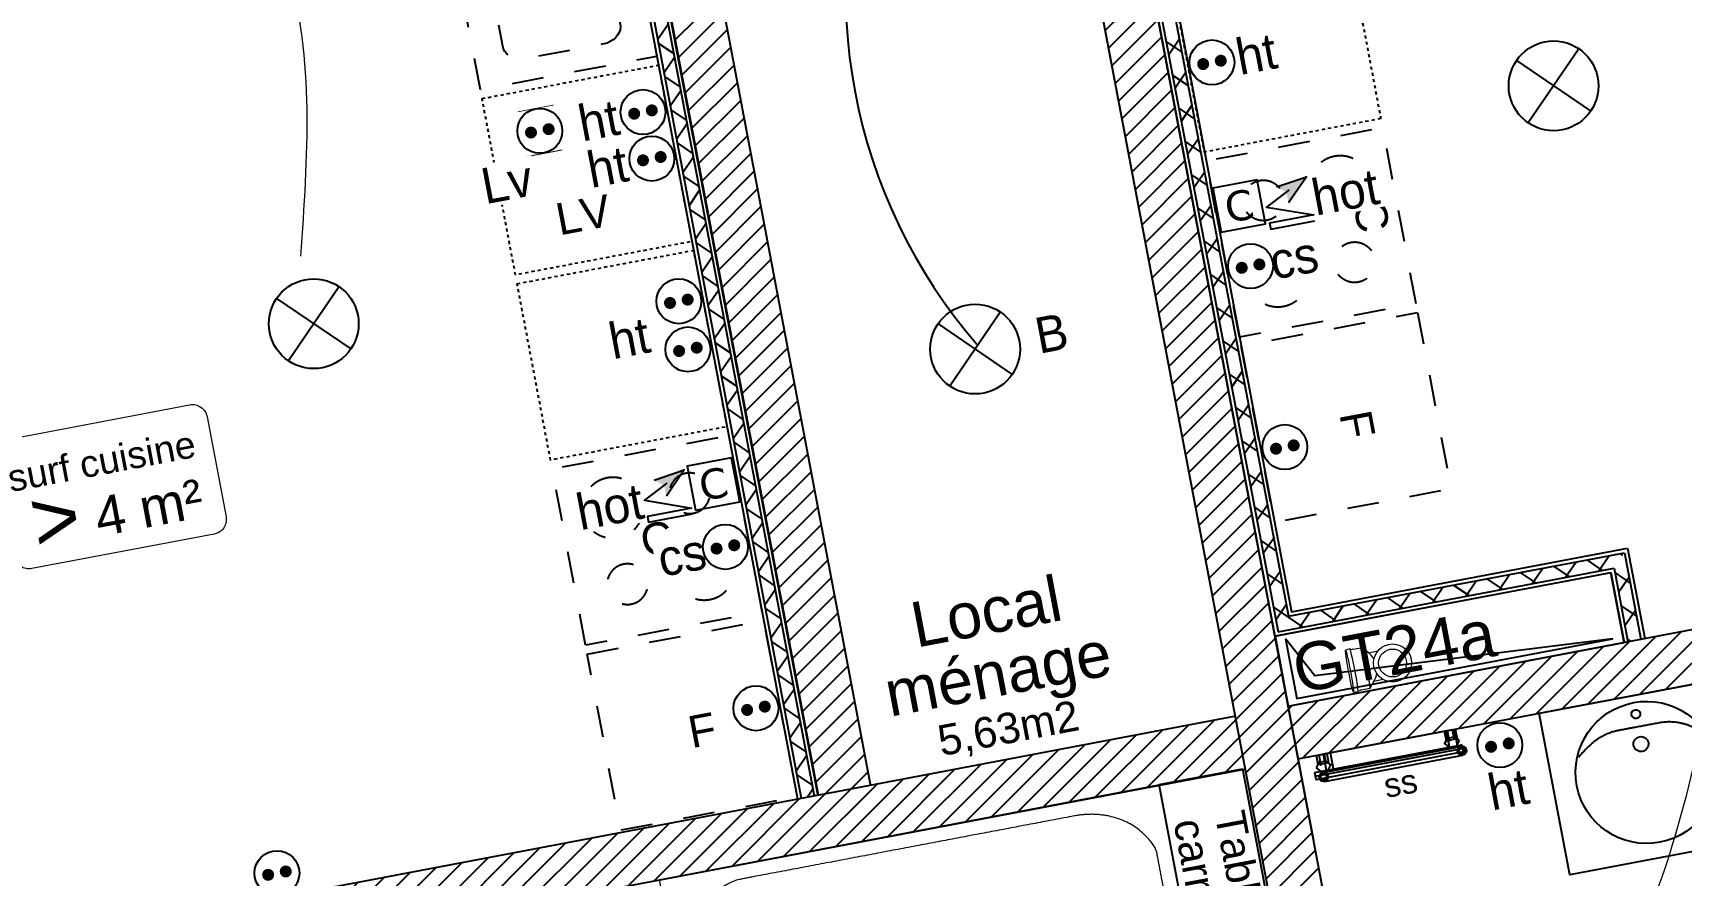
# Model space of a CAD drawing. Header units: centimetres. Extents: x 209280 to 319866, y -365283 to -277503.
# Drawn here: x 224622 to 230130, y -352220 to -349405 of the extents above; entities that cross this region are included whole.
import ezdxf

# ---------------------------------------------------------------- set-up
doc = ezdxf.new("R2010")
doc.units = ezdxf.units.CM
doc.linetypes.add('Style de ligne -1', pattern=[0.41664, 0.20828, -0.20836])
doc.layers.get('0').update_dxf_attribs({"color": 252})
for name, color, linetype in [('3-BAT C-Niveau 1', 252, 'Continuous'), ('prlm-EAU-CHU', 42, 'Continuous'), ('prlm-EAU-EF', 161, 'Continuous'), ('prlm-GT', 242, 'Continuous')]:
    doc.layers.add(name, color=color, linetype=linetype)
doc.layers.add('prlm-CHAUFF-CONV', color=1, linetype='Continuous', lineweight=25)
doc.layers.add('prlm-ELEC-CFO', color=1, linetype='Continuous', lineweight=25)
doc.layers.add('prlm-ZEROPLOT', color=254, linetype='Continuous', plot=False)
doc.styles.add('Geneva', font='arial.ttf')
doc.styles.add('Helvetica', font='arial.ttf')
doc.styles.add('prlm-elec-cfo', font='comic.ttf', dxfattribs={"height": 12})
doc.styles.add('prlm-sejc', font='arial.ttf', dxfattribs={"height": 20})
doc.styles.get("Standard").update_dxf_attribs({"font": 'isocp.shx', "height": 100})
pattern_1 = [(45, (89146.82, 134700.79), (-31.2347524, 39.0434405), [])]

# ---------------------------------------------------------------- blocks, each defined once
blk = doc.blocks.new('xi.tsl-050-050')
at = {"layer": 'prlm-CHAUFF-CONV', "linetype": 'ByBlock', "lineweight": -2}
h = blk.add_hatch(color=0, dxfattribs=at)
edge = h.paths.add_edge_path()
edge.add_arc((-23.5, 7.5), 1.5, 0, 360)
edge = h.paths.add_edge_path(flags=17)
edge.add_arc((-23.5, 7.5), 1, 0, 360)
edge = h.paths.add_edge_path()
edge.add_arc((23.5, 7.5), 1.5, 0, 360)
edge = h.paths.add_edge_path(flags=17)
edge.add_arc((23.5, 7.5), 1, 0, 360)
at = {"layer": 'prlm-CHAUFF-CONV', "color": 0, "linetype": 'ByBlock', "lineweight": -2, "flags": 128}
for points in [[(23.5, 9), (-23.5, 9)], [(23.5, 6), (-23.5, 6)]]:
    blk.add_lwpolyline(points, dxfattribs=at)
at = {"layer": 'prlm-CHAUFF-CONV', "color": 0, "linetype": 'ByBlock', "lineweight": -2}
for points in [[(-19.73, 0), (-22.27, 0), (-22.27, 6), (-19.73, 6)], [(19.73, 0), (22.27, 0), (22.27, 6), (19.73, 6)]]:
    blk.add_lwpolyline(points, close=True, dxfattribs=at)
for centre, radius in [((-23.5, 7.5), 1.5), ((-23.5, 7.5), 1), ((23.5, 7.5), 1.5), ((23.5, 7.5), 1)]:
    blk.add_circle(centre, radius, dxfattribs=at)
at = {"layer": 'prlm-ZEROPLOT', "linetype": 'ByBlock', "lineweight": -2, "flags": 128}
blk.add_lwpolyline([(-21, 0), (21, 0)], dxfattribs=at)
blk = doc.blocks.new('xi.cceu1')
at = {"layer": 'prlm-EAU-CHU', "color": 0, "lineweight": 13}
for p, q in [((-4.87, -7.27), (-4.87, -4.09)), ((4.87, -4.09), (4.87, -7.27)), ((-6.85, -8.92), (-6.85, -12.09)), ((-4.34, -6.83), (-6.84, -8.91)), ((6.84, -8.91), (4.34, -6.83)), ((6.85, -12.09), (6.85, -8.92)), ((-7.25, -13.12), (-6.97, -13.03)), ((-7.25, -13.12), (-7.11, -14.67)), ((-6.85, -12.09), (-6.97, -12.22)), ((-6.97, -12.22), (-6.97, -13.03)), ((6.97, -12.22), (6.85, -12.09)), ((6.94, -13.03), (7.25, -13.12)), ((6.97, -13.03), (6.97, -12.22)), ((7.11, -14.67), (7.25, -13.12))]:
    blk.add_line(p, q, dxfattribs=at)
for radius in [6.36, 4.67]:
    blk.add_circle((0, 0), radius, dxfattribs=at)
for centre, radius, start, end in [((0, -87.18), 78.56, 84.9975, 95.0025), ((-0.73, -11.68), 6.05, 106.1332, 126.5542), ((0.73, -11.68), 6.05, 53.4458, 73.8668), ((0.01, -119.65), 106.84, 86.281, 93.7477)]:
    blk.add_arc(centre, radius, start, end, dxfattribs=at)
blk.add_ellipse((0, -14.67), major_axis=(7.1, 0), ratio=0.043635, dxfattribs=at)
blk = doc.blocks.new('xi.HOT')
at = {"layer": 'prlm-ELEC-CFO', "lineweight": 5}
blk.add_hatch(color=0, dxfattribs=at).paths.add_polyline_path([(-3, 6), (-0.1, 3.7), (0, 0), (7.5, 7.5)])
at = {"layer": 'prlm-ELEC-CFO', "color": 0}
for points in [[(-3, 6), (7.5, 7.5), (0, 0)], [(0.95, 4.23), (-7.5, 0), (7.5, -5.5), (-7.5, -5.5), (-7.5, -7.5), (7.5, -7.5)]]:
    blk.add_lwpolyline(points, dxfattribs=at)
blk = doc.blocks.new('xi.PCS')
at = {"color": 0, "lineweight": 5}
blk.add_wipeout([(-7.5, -7.5), (7.5, -7.5), (7.5, 7.5), (-7.5, 7.5)], dxfattribs=at).dxf.layer = 'prlm-ELEC-CFO'
at = {"layer": 'prlm-ELEC-CFO', "color": 0, "linetype": 'ByBlock', "lineweight": 5, "const_width": 2}
for points in [[(-4, 0, 1), (-2, 0, 1)], [(2, 0, 1), (4, 0, 1)]]:
    blk.add_lwpolyline(points, format="xyb", close=True, dxfattribs=at)
at = {"layer": 'prlm-ELEC-CFO', "color": 0, "linetype": 'ByBlock', "lineweight": -2}
blk.add_circle((0, 0), 7.5, dxfattribs=at)
blk = doc.blocks.new('xi.SF32')
at = {"layer": 'prlm-ELEC-CFO', "color": 0, "flags": 128}
blk.add_lwpolyline([(-7.5, -7.5), (7.5, -7.5), (7.5, 7.5), (-7.5, 7.5)], close=True, dxfattribs=at)
at = {"layer": 'prlm-ELEC-CFO', "color": 0, "linetype": 'ByBlock', "insert": (0, 0), "char_height": 10, "width": 11.36, "attachment_point": 5}
blk.add_mtext('{\\fVerdana|b0|i0|c0|p34;C}', dxfattribs=at)
blk = doc.blocks.new('xi.LVrob')
at = {"layer": 'prlm-EAU-EF', "color": 0}
blk.add_lwpolyline([(-6, 7.5), (6, 7.5), (-6, -7.5), (6, -7.5)], close=True, dxfattribs=at)
blk = doc.blocks.new('xi.LV')
at = {"color": 0, "lineweight": 5}
blk.add_wipeout([(-7.5, -7.5), (7.5, -7.5), (7.5, 7.5), (-7.5, 7.5)], dxfattribs=at).dxf.layer = 'prlm-ELEC-CFO'
at = {"layer": 'prlm-ELEC-CFO', "color": 0, "linetype": 'ByBlock', "lineweight": 5, "const_width": 2}
for points in [[(-4, 0, 1), (-2, 0, 1)], [(2, 0, 1), (4, 0, 1)]]:
    blk.add_lwpolyline(points, format="xyb", close=True, dxfattribs=at)
at = {"layer": 'prlm-ELEC-CFO', "color": 0, "linetype": 'ByBlock', "lineweight": -2}
blk.add_circle((0, 0), 7.5, dxfattribs=at)
blk = doc.blocks.new('xi.PC')
at = {"color": 0, "lineweight": 5}
blk.add_wipeout([(-7.5, -7.5), (7.5, -7.5), (7.5, 7.5), (-7.5, 7.5)], dxfattribs=at).dxf.layer = 'prlm-ELEC-CFO'
at = {"layer": 'prlm-ELEC-CFO', "color": 0, "linetype": 'ByBlock', "lineweight": 5, "const_width": 2}
for points in [[(-4, 0, 1), (-2, 0, 1)], [(2, 0, 1), (4, 0, 1)]]:
    blk.add_lwpolyline(points, format="xyb", close=True, dxfattribs=at)
at = {"layer": 'prlm-ELEC-CFO', "color": 0, "linetype": 'ByBlock', "lineweight": -2}
blk.add_circle((0, 0), 7.5, dxfattribs=at)
blk = doc.blocks.new('xi.PCHT')
at = {"color": 0, "lineweight": 5}
blk.add_wipeout([(-7.5, -7.5), (7.5, -7.5), (7.5, 7.5), (-7.5, 7.5)], dxfattribs=at).dxf.layer = 'prlm-ELEC-CFO'
at = {"layer": 'prlm-ELEC-CFO', "color": 0, "linetype": 'ByBlock', "lineweight": 5, "const_width": 2}
for points in [[(-4, 0, 1), (-2, 0, 1)], [(2, 0, 1), (4, 0, 1)]]:
    blk.add_lwpolyline(points, format="xyb", close=True, dxfattribs=at)
at = {"layer": 'prlm-ELEC-CFO', "color": 0, "linetype": 'ByBlock', "lineweight": -2}
blk.add_circle((0, 0), 7.5, dxfattribs=at)
blk = doc.blocks.new('xi.PTCE')
at = {"layer": 'prlm-ELEC-CFO', "color": 0}
for points in [[(-10.61, 10.61), (10.61, -10.61)], [(10.61, 10.61), (-10.61, -10.61)]]:
    blk.add_lwpolyline(points, dxfattribs=at)
at = {"layer": 'prlm-ELEC-CFO', "color": 0, "linetype": 'ByBlock'}
blk.add_circle((0, 0), 15, dxfattribs=at)
blk = doc.blocks.new('xi.4m²')
at = {"color": 0}
blk.add_wipeout([(-34.54, 20.54), (34.54, 20.54), (34.54, -20.54), (-34.54, -20.54)], dxfattribs=at).dxf.layer = 'prlm-ELEC-CFO'
at = {"layer": 'prlm-ELEC-CFO', "color": 0, "lineweight": 13}
blk.add_lwpolyline([(-31, 22), (31, 22, -0.414214), (36, 17), (36, -17, -0.414214), (31, -22), (-31, -22, -0.414214), (-36, -17), (-36, 17, -0.414214)], format="xyb", close=True, dxfattribs=at)
at = {"layer": 'prlm-ELEC-CFO', "color": 0, "attachment_point": 6, "line_spacing_factor": 0.8, "style": 'prlm-sejc'}
for s, insert, char_height in [('surf cuisine', (30.36, 8.9), 9), ('4 m²', (29.31, -9.19), 13)]:
    blk.add_mtext(s, dxfattribs=dict(at, insert=insert, char_height=char_height))
at = {"layer": 'prlm-ELEC-CFO', "color": 0, "style": 'prlm-sejc', "flags": 8}
blk.add_attdef('?', (-28.3, -16.79), '', height=20, dxfattribs=at)
blk = doc.blocks.new('xi.lumB')
at = {"layer": 'prlm-ELEC-CFO', "color": 0, "linetype": 'ByBlock'}
for p, q in [((10.61, 10.61), (-10.61, -10.61)), ((-10.61, 10.61), (10.61, -10.61))]:
    blk.add_line(p, q, dxfattribs=at)
blk.add_circle((0, 0), 15, dxfattribs=at)
blk = doc.blocks.new('Groupe-137-1')
at = {"linetype": 'Continuous'}
for p, q in [((14038.78, -48643.83), (14039.46, -48647.42)), ((14040.5, -48643.51), (14041.15, -48646.95)), ((13994.77, -48659.06), (14043.9, -48649.76)), ((13995.93, -48651.95), (13996.59, -48655.46)), ((13997.65, -48651.62), (13998.24, -48654.72))]:
    blk.add_line(p, q, dxfattribs=at)
at = {"linetype": 'Continuous', "flags": 128}
for points in [[(14037.92, -48643.99), (14041.51, -48643.32), (14042.12, -48646.55), (14038.54, -48647.23)], [(14042.9, -48647.18), (14041.34, -48645.92), (14038.85, -48646.42), (14037.92, -48648.18), (14039.48, -48649.44), (14041.97, -48648.94)], [(13994.54, -48657.85), (14043.67, -48648.55), (14044.13, -48650.96), (13995, -48660.27)], [(13995.07, -48652.11), (13998.58, -48651.45), (13999.18, -48654.63), (13995.67, -48655.3)], [(13994.98, -48656.26), (13996.54, -48657.52), (13999.04, -48657.03), (13999.96, -48655.27), (13998.4, -48654), (13995.91, -48654.5)]]:
    blk.add_lwpolyline(points, close=True, dxfattribs=at)
at = {"insert": (14022.46, -48657.46), "char_height": 7.993, "width": 24.9991, "attachment_point": 2, "rotation": 10.6809, "line_spacing_factor": 1.060906, "style": 'Geneva'}
blk.add_mtext('ss', dxfattribs=at)
blk = doc.blocks.new('Groupe-139-1')
at = {"linetype": 'Continuous', "flags": 128}
blk.add_lwpolyline([(14069.54, -48638.01), (14187.45, -48615.68), (14197.68, -48669.72), (14079.78, -48692.05)], close=True, dxfattribs=at)
at = {"linetype": 'Continuous'}
for centre, major_axis in [((14161.26, -48647.24), (-4.42, 23.34)), ((14157.46, -48627.76), (-1.47, -0.28)), ((14105.47, -48657.81), (-4.42, 23.34)), ((14159.56, -48637.72), (-2.46, -0.47)), ((14101.87, -48638.29), (1.47, 0.28)), ((14103.56, -48648.33), (2.46, 0.47))]:
    blk.add_ellipse(centre, major_axis=major_axis, ratio=1, dxfattribs=at)
for points in [[(14138.46, -48642.25), (14143.64, -48634.86), (14158.95, -48631.85), (14172.23, -48629.44), (14180.65, -48634.26)], [(14124.86, -48644.82), (14117.33, -48639.84), (14101.98, -48642.64), (14088.74, -48645.25), (14082.67, -48652.81)]]:
    blk.add_open_spline(points, degree=2, dxfattribs=at)
blk = doc.blocks.new('Baignoire 175x75')
at = {"linetype": 'Continuous', "lineweight": 18, "flags": 128}
blk.add_lwpolyline([(0, 0), (170, 0), (170, -75), (0, -75)], close=True, dxfattribs=at)
at = {"linetype": 'Continuous', "lineweight": 18}
blk.add_ellipse((12.5, -37), major_axis=(2.5, 0), ratio=1, dxfattribs=at)
blk.add_open_spline([(140.1, -5), (146.77, -5), (158.33, -10.35), (165, -19.6), (165, -37.5), (165, -55.4), (158.33, -64.65), (146.77, -70), (85, -70), (23.23, -70), (11.67, -64.65), (5, -55.4), (5, -37.5), (5, -19.6), (11.67, -10.35), (23.23, -5), (83.33, -5), (140.1, -5)], degree=2, knots=[0, 0, 0, 0.017264, 0.034528, 0.051791, 0.150116, 0.16738, 0.184644, 0.201908, 0.504316, 0.52158, 0.538843, 0.556107, 0.654432, 0.671696, 0.68896, 0.706224, 1, 1, 1], dxfattribs=at)
blk = doc.blocks.new('Groupe-95-1')
at = {"linetype": 'Style de ligne -1', "ltscale": 50.8, "flags": 128}
blk.add_lwpolyline([(14028.89, -48504.08), (14040.05, -48563.03), (13981.1, -48574.2), (13969.93, -48515.25)], close=True, dxfattribs=at)
at = {"insert": (14014.04, -48540.47), "char_height": 10.66, "attachment_point": 2, "rotation": 280.6997, "line_spacing_factor": 1.060906, "style": 'Geneva'}
blk.add_mtext('F', dxfattribs=at)
blk = doc.blocks.new('Groupe-96-1')
at = {"linetype": 'Style de ligne -1', "ltscale": 50.8, "flags": 128}
blk.add_lwpolyline([(13969.38, -48512.3), (13958.21, -48453.35), (14017.16, -48442.18), (14028.33, -48501.14)], close=True, dxfattribs=at)
at = {"linetype": 'Style de ligne -1', "ltscale": 50.8}
for points in [[(13997.23, -48453.36), (13994.97, -48454.91), (13992.63, -48459.84), (13993.07, -48465.27), (13996.17, -48469.74), (14001.12, -48472.07), (14006.58, -48471.62), (14011.08, -48468.52), (14013.43, -48463.59), (14012.99, -48458.16), (14009.88, -48453.68), (14004.93, -48451.36), (13999.48, -48451.81), (13997.23, -48453.36)], [(13981.24, -48472.13), (13982.74, -48471.1), (13984.31, -48467.82), (13984.01, -48464.2), (13981.94, -48461.21), (13978.64, -48459.66), (13975.01, -48459.96), (13972, -48462.02), (13970.44, -48465.31), (13970.73, -48468.93), (13972.8, -48471.92), (13976.1, -48473.47), (13979.74, -48473.17), (13981.24, -48472.13)], [(14003.98, -48481.67), (14002.48, -48482.71), (14000.92, -48485.99), (14001.21, -48489.61), (14003.28, -48492.6), (14006.58, -48494.15), (14010.22, -48493.85), (14013.22, -48491.78), (14014.78, -48488.5), (14014.49, -48484.88), (14012.42, -48481.89), (14009.12, -48480.34), (14005.48, -48480.64), (14003.98, -48481.67)], [(13988, -48500.45), (13990.25, -48498.9), (13992.6, -48493.97), (13992.16, -48488.54), (13989.05, -48484.06), (13984.1, -48481.73), (13978.65, -48482.18), (13974.14, -48485.28), (13971.79, -48490.21), (13972.23, -48495.64), (13975.34, -48500.12), (13980.29, -48502.45), (13985.74, -48502), (13988, -48500.45)]]:
    blk.add_open_spline(points, degree=2, dxfattribs=at)
blk = doc.blocks.new('Groupe-122-1')
at = {"linetype": 'Style de ligne -1', "ltscale": 50.8}
for p, q in [((13714.4, -48315.36), (13720, -48344.83)), ((13719.31, -48314.43), (13724.9, -48343.9)), ((13724.22, -48313.5), (13729.81, -48342.96)), ((13729.13, -48312.57), (13734.72, -48342.03)), ((13734.04, -48311.63), (13739.63, -48341.1)), ((13739, -48311.03), (13744.47, -48339.84)), ((13709.56, -48316.62), (13715.03, -48345.43)), ((13744.47, -48339.84), (13744.54, -48340.17)), ((13715.03, -48345.43), (13715.09, -48345.76))]:
    blk.add_line(p, q, dxfattribs=at)
at = {"linetype": 'Style de ligne -1', "ltscale": 50.8, "flags": 128}
blk.add_lwpolyline([(13748.38, -48333.63), (13748.46, -48334.62), (13748.3, -48335.63), (13747.93, -48336.61), (13747.35, -48337.56), (13746.56, -48338.42), (13745.62, -48339.18), (13744.54, -48339.82), (13743.34, -48340.3), (13742.08, -48340.63), (13717.54, -48345.29), (13716.25, -48345.45), (13714.96, -48345.44), (13713.72, -48345.24), (13712.56, -48344.87), (13711.52, -48344.36), (13710.63, -48343.69), (13709.92, -48342.91), (13709.41, -48342.03), (13709.12, -48341.08), (13705.65, -48322.83), (13705.58, -48321.84), (13705.73, -48320.83), (13706.1, -48319.85), (13706.69, -48318.9), (13707.47, -48318.04), (13708.41, -48317.28), (13709.49, -48316.64), (13710.69, -48316.16), (13711.95, -48315.83), (13736.49, -48311.17), (13737.78, -48311.01), (13739.08, -48311.02), (13740.31, -48311.23), (13741.47, -48311.59), (13742.51, -48312.1), (13743.4, -48312.77), (13744.11, -48313.55), (13744.62, -48314.43), (13744.92, -48315.38), (13748.38, -48333.63)], close=True, dxfattribs=at)
blk = doc.blocks.new('Groupe-123-1')
at = {"linetype": 'Style de ligne -1', "ltscale": 50.8, "flags": 128}
for points in [[(13715.69, -48429.57), (13693.36, -48311.67), (13752.32, -48300.5), (13774.64, -48418.41)], [(13754.2, -48364.29), (13754.32, -48365.44), (13754.23, -48366.6), (13753.95, -48367.73), (13753.47, -48368.79), (13752.82, -48369.75), (13752.01, -48370.58), (13751.06, -48371.26), (13750.01, -48371.77), (13748.89, -48372.08), (13722.73, -48377.05), (13721.57, -48377.17), (13720.41, -48377.08), (13719.28, -48376.8), (13718.22, -48376.32), (13717.27, -48375.66), (13716.43, -48374.85), (13715.75, -48373.9), (13715.25, -48372.86), (13714.93, -48371.74), (13712.76, -48360.29), (13712.76, -48360.29), (13712.64, -48359.13), (13712.73, -48357.97), (13713.01, -48356.84), (13713.49, -48355.78), (13714.14, -48354.82), (13714.95, -48353.99), (13715.9, -48353.31), (13716.94, -48352.81), (13718.06, -48352.49), (13744.23, -48347.52), (13744.23, -48347.52), (13745.39, -48347.41), (13746.55, -48347.49), (13747.68, -48347.78), (13748.74, -48348.26), (13749.69, -48348.91), (13750.53, -48349.72), (13751.21, -48350.67), (13751.71, -48351.71), (13752.02, -48352.83), (13754.2, -48364.29)], [(13745.24, -48368.02), (13745.2, -48367.6), (13745.23, -48367.17), (13745.32, -48366.77), (13745.49, -48366.37), (13745.72, -48366.02), (13746.01, -48365.71), (13746.35, -48365.45), (13746.72, -48365.25), (13747.13, -48365.12), (13747.54, -48365.05), (13747.97, -48365.07), (13748.38, -48365.15), (13748.78, -48365.29), (13749.15, -48365.51), (13749.47, -48365.78), (13749.74, -48366.11), (13749.96, -48366.48), (13750.1, -48366.87), (13750.18, -48367.29), (13750.19, -48367.71), (13750.13, -48368.14), (13749.99, -48368.54), (13749.8, -48368.91), (13749.54, -48369.25), (13749.23, -48369.53), (13748.87, -48369.77), (13748.48, -48369.93), (13748.07, -48370.03), (13747.65, -48370.06), (13747.22, -48370.02), (13746.82, -48369.9), (13746.44, -48369.71), (13746.09, -48369.47), (13745.79, -48369.17), (13745.54, -48368.82), (13745.36, -48368.44)], [(13749.24, -48378.36), (13749.22, -48378.59), (13749.08, -48378.83), (13748.82, -48379.09), (13748.44, -48379.34), (13747.97, -48379.59), (13747.41, -48379.82), (13746.79, -48380.04), (13746.12, -48380.22), (13745.41, -48380.37), (13729, -48383.49), (13728.29, -48383.6), (13727.59, -48383.68), (13726.94, -48383.71), (13726.34, -48383.69), (13725.81, -48383.64), (13725.36, -48383.54), (13725.03, -48383.4), (13724.8, -48383.22), (13724.7, -48383.02), (13724.24, -48380.59), (13724.24, -48380.59), (13724.26, -48380.36), (13724.41, -48380.12), (13724.66, -48379.87), (13725.04, -48379.61), (13725.51, -48379.36), (13726.07, -48379.13), (13726.69, -48378.92), (13727.37, -48378.73), (13728.07, -48378.58), (13744.48, -48375.46), (13744.48, -48375.46), (13745.19, -48375.35), (13745.89, -48375.27), (13746.55, -48375.24), (13747.15, -48375.26), (13747.68, -48375.31), (13748.12, -48375.41), (13748.46, -48375.55), (13748.68, -48375.73), (13748.78, -48375.93), (13749.24, -48378.36)], [(13762.42, -48407.6), (13762.5, -48408.56), (13762.38, -48409.52), (13762.06, -48410.47), (13761.55, -48411.37), (13760.87, -48412.18), (13760.04, -48412.9), (13759.07, -48413.5), (13758.02, -48413.95), (13756.9, -48414.25), (13730.73, -48419.21), (13729.57, -48419.35), (13728.43, -48419.31), (13727.31, -48419.12), (13726.28, -48418.75), (13725.35, -48418.24), (13724.54, -48417.59), (13723.9, -48416.82), (13723.43, -48415.97), (13723.16, -48415.05), (13719.05, -48393.45), (13719.05, -48393.45), (13718.97, -48392.49), (13719.1, -48391.53), (13719.41, -48390.58), (13719.93, -48389.68), (13720.61, -48388.86), (13721.43, -48388.14), (13722.4, -48387.55), (13723.45, -48387.1), (13724.58, -48386.8), (13750.75, -48381.83), (13750.75, -48381.83), (13751.9, -48381.7), (13753.05, -48381.73), (13754.16, -48381.93), (13755.2, -48382.3), (13756.13, -48382.81), (13756.93, -48383.45), (13757.58, -48384.22), (13758.04, -48385.07), (13758.32, -48385.99), (13762.42, -48407.6)], [(13748.89, -48387.27), (13748.85, -48386.84), (13748.88, -48386.42), (13748.98, -48386.01), (13749.14, -48385.62), (13749.37, -48385.26), (13749.66, -48384.95), (13750, -48384.69), (13750.37, -48384.49), (13750.78, -48384.36), (13751.19, -48384.3), (13751.62, -48384.31), (13752.04, -48384.39), (13752.43, -48384.54), (13752.8, -48384.76), (13753.12, -48385.03), (13753.4, -48385.36), (13753.61, -48385.72), (13753.76, -48386.12), (13753.84, -48386.54), (13753.84, -48386.96), (13753.79, -48387.38), (13753.65, -48387.78), (13753.45, -48388.16), (13753.19, -48388.5), (13752.88, -48388.78), (13752.53, -48389.01), (13752.13, -48389.18), (13751.72, -48389.27), (13751.3, -48389.3), (13750.87, -48389.26), (13750.47, -48389.14), (13750.09, -48388.96), (13749.74, -48388.71), (13749.44, -48388.42), (13749.19, -48388.07), (13749.01, -48387.68)]]:
    blk.add_lwpolyline(points, close=True, dxfattribs=at)
blk.add_blockref('Groupe-122-1', (0, 0))
blk = doc.blocks.new('Groupe-124-1')
at = {"linetype": 'Style de ligne -1', "ltscale": 50.8, "flags": 128}
blk.add_lwpolyline([(13751.41, -48618.22), (13810.36, -48607.06), (13821.52, -48666.01), (13762.57, -48677.17)], close=True, dxfattribs=at)
at = {"insert": (13788.8, -48638.4), "char_height": 10.66, "attachment_point": 2, "rotation": 10.7475, "line_spacing_factor": 1.060906, "style": 'Geneva'}
blk.add_mtext('F', dxfattribs=at)
blk = doc.blocks.new('Groupe-125-1')
at = {"linetype": 'Style de ligne -1', "ltscale": 50.8, "flags": 128}
blk.add_lwpolyline([(13750.85, -48615.27), (13739.69, -48556.32), (13798.64, -48545.16), (13809.8, -48604.11)], close=True, dxfattribs=at)
at = {"linetype": 'Style de ligne -1', "ltscale": 50.8}
for points in [[(13784.07, -48571.06), (13782.3, -48570.65), (13779.64, -48568.16), (13778.59, -48564.69), (13779.43, -48561.15), (13781.93, -48558.5), (13785.42, -48557.45), (13788.98, -48558.27), (13791.63, -48560.76), (13792.68, -48564.24), (13791.85, -48567.77), (13789.34, -48570.42), (13785.85, -48571.48), (13784.07, -48571.06)], [(13762.33, -48559.43), (13764.99, -48560.05), (13768.98, -48563.78), (13770.56, -48568.99), (13769.3, -48574.3), (13765.55, -48578.27), (13760.31, -48579.85), (13754.98, -48578.61), (13750.99, -48574.88), (13749.42, -48569.67), (13750.67, -48564.36), (13754.42, -48560.39), (13759.67, -48558.81), (13762.33, -48559.43)], [(13788.14, -48599.89), (13785.47, -48599.27), (13781.49, -48595.54), (13779.91, -48590.32), (13781.17, -48585.02), (13784.92, -48581.04), (13790.16, -48579.46), (13795.49, -48580.71), (13799.48, -48584.43), (13801.05, -48589.65), (13799.8, -48594.95), (13796.04, -48598.93), (13790.8, -48600.51), (13788.14, -48599.89)], [(13766.39, -48588.25), (13768.17, -48588.67), (13770.83, -48591.15), (13771.88, -48594.63), (13771.04, -48598.17), (13768.54, -48600.82), (13765.04, -48601.87), (13761.49, -48601.04), (13758.83, -48598.56), (13757.78, -48595.08), (13758.62, -48591.54), (13761.12, -48588.89), (13764.62, -48587.84), (13766.39, -48588.25)]]:
    blk.add_open_spline(points, degree=2, dxfattribs=at)

msp = doc.modelspace()

# ---------------------------------------------------------------- hatches: boundary and pattern name
at = {"linetype": 'Continuous'}
h = msp.add_hatch(dxfattribs=at)
h.set_pattern_fill('02_ISOLANT', color=256, scale=10, angle=-79.276405, style=0, pattern_type=2)
h.set_pattern_definition([(325.723595, (88960.93, 134700.79), (45.054865, 66.106423), []), (55.723595, (88960.93, 134700.79), (66.106423, -45.054865), [])])
h.paths.add_polyline_path([(228179.144, -347978.008), (228135.912, -347986.195), (228783.688, -351406.727), (228818.732, -351355.309)])
h = msp.add_hatch(dxfattribs=at)
h.set_pattern_fill('02_ISOLANT', color=256, scale=10, angle=10.723595, style=0, pattern_type=2)
h.set_pattern_definition([(55.723595, (88960.93, 134700.79), (-66.106423, 45.054865), []), (145.723595, (88960.93, 134700.79), (45.054865, 66.106423), [])])
h.paths.add_polyline_path([(228818.732, -351355.309), (228783.688, -351406.727), (229906.431, -351194.104), (229941.473, -351142.685)])
h = msp.add_hatch(dxfattribs=at)
h.set_pattern_fill('02_ISOLANT', color=256, scale=10, angle=-79.273756, style=0, pattern_type=2)
h.set_pattern_definition([(325.726244, (88960.93, 134700.79), (45.051808, 66.108506), []), (55.726244, (88960.93, 134700.79), (66.108506, -45.051808), [])])
h.paths.add_polyline_path([(229941.473, -351142.685), (229906.431, -351194.104), (229953.04, -351440.157), (229996.271, -351431.968)])
at = {"layer": '3-BAT C-Niveau 1', "linetype": 'Continuous'}
h = msp.add_hatch(dxfattribs=at)
h.set_pattern_fill('MURS MACONNERIE-2', color=256, scale=10, style=0, pattern_type=2)
h.set_pattern_definition(pattern_1)
h.paths.add_polyline_path([(229898.387, -358329.516), (230075.243, -358296.023), (227694.131, -345722.728), (227517.275, -345756.221)])
h = msp.add_hatch(dxfattribs=at)
h.set_pattern_fill('MURS MACONNERIE-2', color=256, scale=10, style=0, pattern_type=2)
h.set_pattern_definition(pattern_1)
h.paths.add_polyline_path([(227246.179, -351956.203), (227423.035, -351922.71), (226295.46, -345968.627), (226118.603, -346002.12)])
h = msp.add_hatch(dxfattribs=at)
h.set_pattern_fill('02_ISOLANT', color=256, scale=10, angle=-79.276405, style=0, pattern_type=2)
h.set_pattern_definition([(325.723595, (88960.93, 134700.79), (45.054865, 66.106423), []), (55.723595, (88960.93, 134700.79), (66.106423, -45.054865), [])])
h.paths.add_polyline_path([(226540.228, -348293.925), (226496.996, -348302.112), (227190.307, -351963.092), (227233.538, -351954.905)])
h = msp.add_hatch(dxfattribs=at)
h.set_pattern_fill('MURS MACONNERIE-2', color=256, scale=10, style=0, pattern_type=2)
h.set_pattern_definition(pattern_1)
h.paths.add_polyline_path([(228815.985, -351655.224), (228849.478, -351832.08), (235668.143, -350540.772), (235634.65, -350363.915)])
h = msp.add_hatch(dxfattribs=at)
h.set_pattern_fill('MURS MACONNERIE-2', color=256, scale=10, style=0, pattern_type=2)
h.set_pattern_definition(pattern_1)
h.paths.add_polyline_path([(220421.593, -353244.941), (220455.086, -353421.798), (228677.468, -351864.655), (228643.975, -351687.799)])

# ---------------------------------------------------------------- linework, layer by layer
at = {"linetype": 'Continuous', "lineweight": 25}
for p, q in [((228123.139, -347988.614), (228773.333, -351421.919)), ((228191.917, -347975.589), (228829.086, -351340.117)), ((228829.086, -351340.117), (229951.827, -351127.494)), ((229951.827, -351127.494), (230009.044, -351429.549)), ((228773.333, -351421.919), (229896.077, -351209.296)), ((229896.077, -351209.296), (229940.267, -351442.577))]:
    msp.add_line(p, q, dxfattribs=at)
at = {"linetype": 'Continuous'}
for p, q in [((228135.912, -347986.195), (228783.688, -351406.727)), ((228135.912, -347986.195), (228783.688, -351406.727)), ((228179.144, -347978.008), (228818.732, -351355.309)), ((228179.144, -347978.008), (228818.732, -351355.309)), ((228191.917, -347975.589), (228829.086, -351340.117)), ((228829.086, -351340.117), (229951.827, -351127.494)), ((229951.827, -351127.494), (230009.044, -351429.549)), ((228818.732, -351355.309), (229941.473, -351142.685)), ((228818.732, -351355.309), (229941.473, -351142.685)), ((229941.473, -351142.685), (229996.271, -351431.968)), ((229941.473, -351142.685), (229996.271, -351431.968)), ((228783.688, -351406.727), (229906.431, -351194.104)), ((228783.688, -351406.727), (229906.431, -351194.104)), ((229906.431, -351194.104), (229953.04, -351440.157)), ((229906.431, -351194.104), (229953.04, -351440.157))]:
    msp.add_line(p, q, dxfattribs=at)
at = {"linetype": 'Style de ligne -1', "ltscale": 50.8, "flags": 128}
for points in [[(229126.963, -349691.568), (228537.444, -349803.226), (228425.785, -349213.708), (229015.304, -349102.049)], [(226123.393, -349624.401), (226712.918, -349512.774), (226824.544, -350102.299), (226235.019, -350213.926)], [(226240.601, -350243.402), (226830.125, -350131.775), (226941.752, -350721.3), (226352.227, -350832.927)]]:
    msp.add_lwpolyline(points, close=True, dxfattribs=at)
at = {"linetype": 'Continuous', "flags": 128}
for points in [[(228808.376, -351430.872), (228846.117, -351630.161), (229900.807, -351430.426), (228906.033, -351554.217)], [(228664.31, -351865.25), (228803.863, -352602.152), (228525.647, -352654.84), (228386.094, -351917.938)]]:
    msp.add_lwpolyline(points, close=True, dxfattribs=at)
at = {"layer": '3-BAT C-Niveau 1', "linetype": 'Continuous', "lineweight": 25}
for p, q in [((230075.243, -358296.023), (227694.131, -345722.728)), ((228903.067, -352106.427), (227694.131, -345722.728)), ((229898.387, -358329.516), (227517.275, -345756.221)), ((229321.274, -355282.115), (227517.275, -345756.221)), ((227246.179, -351956.203), (226118.603, -346002.12)), ((227423.035, -351922.71), (226295.46, -345968.627)), ((227246.179, -351956.203), (226188.604, -346371.753)), ((227423.035, -351922.71), (226577.519, -347458.018)), ((226484.223, -348304.531), (227177.534, -351965.511)), ((226553, -348291.506), (227246.311, -351952.486)), ((228815.985, -351655.224), (235634.65, -350363.915)), ((228815.985, -351655.224), (235634.65, -350363.915)), ((228849.478, -351832.08), (235668.143, -350540.772)), ((228849.478, -351832.08), (235668.143, -350540.772)), ((220421.593, -353244.941), (228643.975, -351687.799)), ((220421.593, -353244.941), (228643.975, -351687.799)), ((220455.086, -353421.798), (228677.468, -351864.655)), ((220455.086, -353421.798), (228677.468, -351864.655))]:
    msp.add_line(p, q, dxfattribs=at)
at = {"layer": '3-BAT C-Niveau 1', "linetype": 'Continuous'}
for p, q in [((226496.996, -348302.112), (227190.307, -351963.092)), ((226496.996, -348302.112), (227190.307, -351963.092)), ((226540.228, -348293.925), (227233.538, -351954.905)), ((226540.228, -348293.925), (227233.538, -351954.905)), ((226553, -348291.506), (227246.311, -351952.486))]:
    msp.add_line(p, q, dxfattribs=at)
at = {"layer": 'prlm-ELEC-CFO'}
msp.add_arc((229136.9, -349268.412), 1798.5, 160.582476, 220.864727, dxfattribs=at)
at = {"layer": 'prlm-ELEC-CFO', "lineweight": 13}
for points in [[(225241.525, -348691.601), (225471.536, -349187.415), (225516.435, -350151.114)], [(230092.971, -353533.356), (229884.827, -353014.195), (230084.669, -352174.037), (230203.416, -351728.677)]]:
    msp.add_spline(points, degree=3, dxfattribs=at)
at = {"layer": 'prlm-GT', "ltscale": 50}
msp.add_lwpolyline([(229896.19, -351209.611), (228773.545, -351422.216), (228817.675, -351655.241), (229940.32, -351442.636)], close=True, dxfattribs=at)

# ---------------------------------------------------------------- block references
at = {"xscale": 10, "yscale": 10, "zscale": 10}
for name in ['Groupe-123-1', 'Groupe-96-1', 'Groupe-95-1', 'Groupe-125-1', 'Groupe-124-1', 'Groupe-139-1', 'Groupe-137-1']:
    msp.add_blockref(name, (88960.928, 134700.79), dxfattribs=at)
at = {"xscale": 10, "yscale": 10, "zscale": 10, "rotation": 10.74578856019356}
msp.add_blockref('Baignoire 175x75', (226715.905, -352234.906), dxfattribs=at)
at = {"layer": 'prlm-CHAUFF-CONV', "xscale": 10, "yscale": 10, "zscale": 10, "rotation": 190.7235947445118}
msp.add_blockref('xi.tsl-050-050', (229153.076, -351774.923), dxfattribs=at)
at = {"layer": 'prlm-EAU-CHU', "xscale": 10, "yscale": 10, "zscale": 10, "rotation": 280.7236014113918}
msp.add_blockref('xi.cceu1', (229166.36, -351511.334), dxfattribs=at)
at = {"layer": 'prlm-EAU-EF', "xscale": 10, "yscale": 10, "zscale": 10, "rotation": 10.72360141139323}
msp.add_blockref('xi.LVrob', (226316.401, -349732.39), dxfattribs=at)
at = {"layer": 'prlm-ELEC-CFO', "xscale": 10, "yscale": 10, "zscale": 10, "rotation": 10.72360141139323}
for name, p in [('xi.PTCE', (229704.452, -349581.831)), ('xi.PTCE', (225560.705, -350377.129)), ('xi.SF32', (226896.713, -350913.216))]:
    msp.add_blockref(name, p, dxfattribs=at)
msp.add_blockref('xi.4m²', (224882.39, -350922.135), dxfattribs=at).add_auto_attribs({'?': '>'})

# ---------------------------------------------------------------- texts
at = {"attachment_point": 2}
for s, insert, char_height, rotation, line_spacing_factor, style in [('LV', (226451.442, -349960.525), 106.5703, 10.747488, 1.060906, 'Geneva'), ('C', (229148.445, -350006.646), 106.57, 280.699702, 1.060906, 'Geneva'), ('C', (226697.328, -351043.095), 106.57, 10.747488, 1.060906, 'Geneva'), ('Tablette\\Pcarrelée', (228718.038, -352247.91), 100.8724, 280.723595, 0.834288, 'Helvetica')]:
    msp.add_mtext(s, dxfattribs=dict(at, insert=insert, char_height=char_height, rotation=rotation, line_spacing_factor=line_spacing_factor, style=style))
at = {"layer": '3-BAT C-Niveau 1', "rotation": 10.723595}
for s, insert, char_height, attachment_point, line_spacing_factor, style in [('Local \\Pménage\\P{\\H0.6752x;5,63m2}\\P', (227794.11, -351264.866), 151.30859, 2, 0.834288, 'Helvetica'), ('GT24a', (228821, -351456.107), 159.8524, 1, 0.25, 'Geneva')]:
    msp.add_mtext(s, dxfattribs=dict(at, insert=insert, char_height=char_height, attachment_point=attachment_point, line_spacing_factor=line_spacing_factor, style=style))

# ---------------------------------------------------------------- next in the draw order: block references
at = {"layer": 'prlm-ELEC-CFO', "xscale": 10, "yscale": 10, "zscale": 10, "rotation": 10.72360141139323}
for name, p in [('xi.PCHT', (226811.42, -350462.82)), ('xi.PC', (228806.294, -350789.52)), ('xi.PC', (227038.66, -351662.778)), ('xi.PC', (225437.873, -352213.881))]:
    msp.add_blockref(name, p, dxfattribs=at)

# ---------------------------------------------------------------- next in the draw order: texts
at = {"layer": 'prlm-ELEC-CFO', "lineweight": 20, "char_height": 120, "rotation": 10.723601, "line_spacing_factor": 0.8, "style": 'prlm-elec-cfo', "bg_fill": 3, "bg_fill_color": 256, "bg_fill_transparency": 0}
for s, insert, attachment_point, box_fill_scale in [('ht', (228710.868, -349475.398), 5, 1.1), ('ht', (226542.54, -349853.237), 5, 1.1), ('Lv', (226206.013, -349903.339), 5, 1.1), ('hot', (229008.209, -349937.402), 5, 1.1), ('B', (228015.362, -350350.041), 2, 0.95), ('hot', (226550.155, -350989.213), 5, 1.1), ('ht', (229553.006, -351934.047), 5, 1.1)]:
    msp.add_mtext(s, dxfattribs=dict(at, insert=insert, attachment_point=attachment_point, box_fill_scale=box_fill_scale))

# ---------------------------------------------------------------- next in the draw order: block references
at = {"layer": 'prlm-ELEC-CFO', "xscale": 10, "yscale": 10, "zscale": 10}
for name, p, rotation in [('xi.PCHT', (228562.74, -349503.451), 10.72360141139323), ('xi.LV', (226316.401, -349732.39), 10.72360141139323), ('xi.PCHT', (226690.668, -349825.186), 10.72360141139323), ('xi.HOT', (228818.842, -349973.264), 10.72360141139323), ('xi.lumB', (227771.161, -350461.945), 10.72360141139194), ('xi.HOT', (226739.522, -350953.352), 10.72360141139323), ('xi.PCHT', (229524.954, -351785.919), 10.72360141139323)]:
    msp.add_blockref(name, p, dxfattribs=dict(at, rotation=rotation))

# ---------------------------------------------------------------- next in the draw order: texts
at = {"layer": 'prlm-ELEC-CFO', "lineweight": 20, "insert": (226615.13, -350425.499), "char_height": 120, "attachment_point": 5, "rotation": 10.723601, "line_spacing_factor": 0.8, "style": 'prlm-elec-cfo', "bg_fill": 3, "box_fill_scale": 1.1, "bg_fill_color": 256, "bg_fill_transparency": 0}
msp.add_mtext('ht', dxfattribs=at)

# ---------------------------------------------------------------- next in the draw order: block references
at = {"layer": 'prlm-ELEC-CFO', "xscale": 10, "yscale": 10, "zscale": 10, "rotation": 10.72360141139323}
msp.add_blockref('xi.PCHT', (226780.994, -350302.157), dxfattribs=at)

# ---------------------------------------------------------------- next in the draw order: texts
at = {"layer": 'prlm-ELEC-CFO', "lineweight": 20, "char_height": 120, "attachment_point": 5, "rotation": 10.723601, "line_spacing_factor": 0.8, "style": 'prlm-elec-cfo', "bg_fill": 3, "box_fill_scale": 1.1, "bg_fill_color": 256, "bg_fill_transparency": 0}
for s, insert in [('ht', (226513.066, -349697.594)), ('cs', (228836.602, -350157.13)), ('cs', (226791.641, -351150.826))]:
    msp.add_mtext(s, dxfattribs=dict(at, insert=insert))

# ---------------------------------------------------------------- next in the draw order: block references
at = {"layer": 'prlm-ELEC-CFO', "xscale": 10, "yscale": 10, "zscale": 10, "rotation": 10.72360141139323}
for name, p in [('xi.PCHT', (226661.194, -349669.543)), ('xi.PCS', (228691.729, -350184.566)), ('xi.PCS', (226936.514, -351123.391))]:
    msp.add_blockref(name, p, dxfattribs=at)

# ---------------------------------------------------------------- next in the draw order: block references
msp.add_blockref('xi.SF32', (228653.696, -349983.736), dxfattribs=at)

doc.saveas('drawing.dxf')
